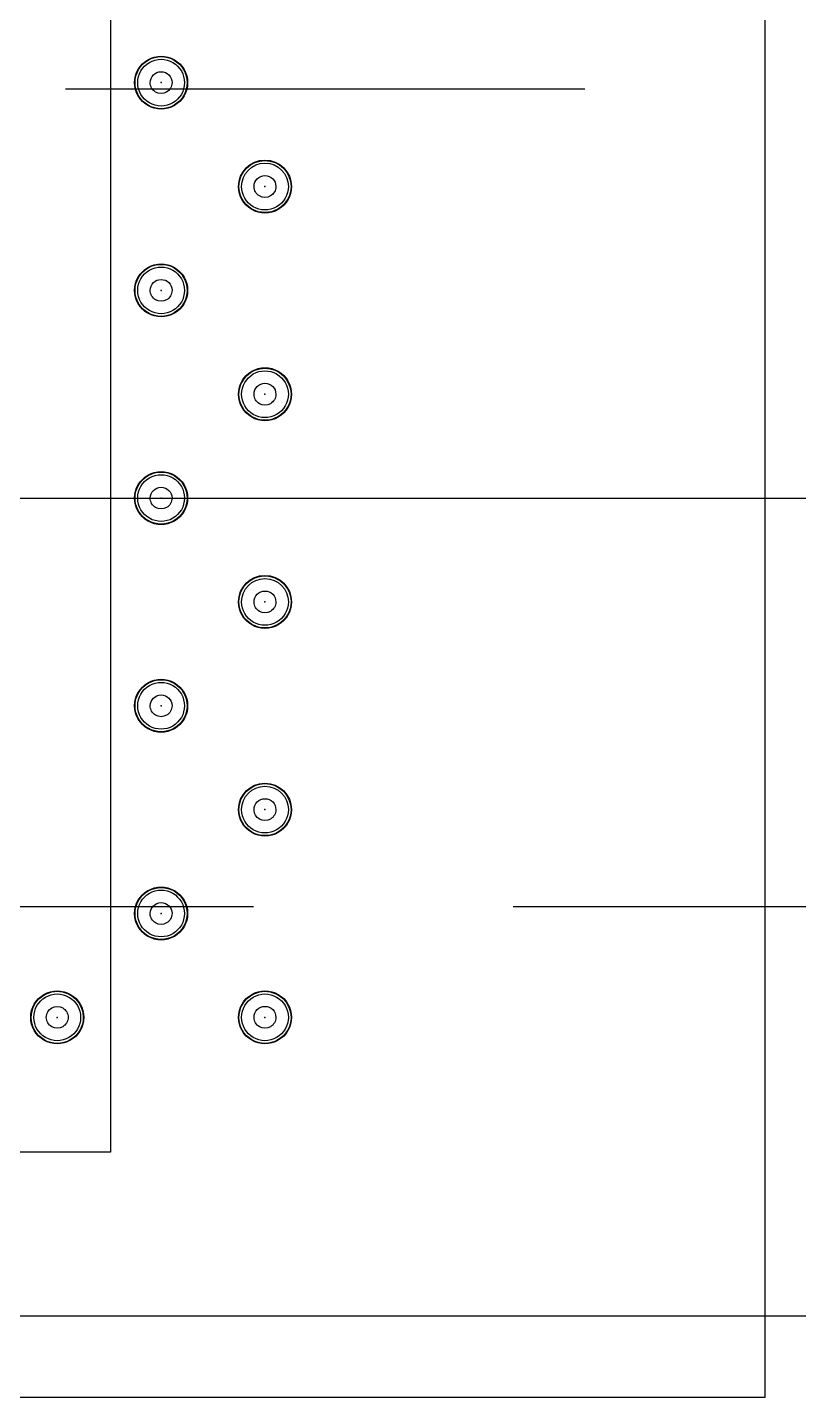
# Model space of a CAD drawing. Header units: millimetres. Extents: x 24815 to 37444, y -10619 to 6020.
# Drawn here: x 34929.9 to 34939.33, y 343.01 to 359.77 of the extents above; entities that cross this region are included whole.
import ezdxf

# ---------------------------------------------------------------- set-up
doc = ezdxf.new("R2010")
doc.units = ezdxf.units.MM
doc.linetypes.add('CENTER2', pattern=[28.575, 19.05, -3.175, 3.175, -3.175])
doc.linetypes.add('HIDDENX2', pattern=[19.05, 12.7, -6.35])

# ---------------------------------------------------------------- blocks, each defined once
blk = doc.blocks.new('A$C1A2F53D2')
at = {"color": 4}
for p, q in [((-11, 15), (67, 15)), ((67, 15), (67, -15)), ((48, 7), (64, 7)), ((64, 7), (64, -7))]:
    blk.add_line(p, q, dxfattribs=at)
blk = doc.blocks.new('A$C3CC6408C')
at = {"color": 2}
blk.add_line((-225.223, -39.4), (-205.724, -39.4), dxfattribs=at)
blk.add_line((-225.223, -39.4), (-205.724, -39.4), dxfattribs=at)
at = {"color": 2, "extrusion": (0, 0, -1)}
for centre, major_axis, start_param, end_param in [((-207.854, -34.32), (-0.229, 0.229), 5.497787, 8.63938), ((-207.854, -34.32), (-0.229, 0.229), 5.497787, 8.63938), ((-207.854, -34.32), (-0.225, 0.225), 5.497787, 8.63938), ((-207.854, -34.32), (-0.225, 0.225), 5.497787, 8.63938), ((-207.854, -34.32), (-0.202, 0.202), 5.497787, 8.63938), ((-207.854, -34.32), (-0.202, 0.202), 5.497787, 8.63938), ((-207.854, -34.32), (-0.202, 0.202), 5.497787, 8.63938), ((-207.854, -34.32), (-0.202, 0.202), 5.497787, 8.63938), ((-207.854, -34.32), (-0.202, 0.202), 5.497787, 8.63938), ((-207.854, -34.32), (-0.202, 0.202), 5.497787, 8.63938), ((-207.854, -34.32), (-0.202, 0.202), 5.497787, 8.63938), ((-207.854, -34.32), (-0.202, 0.202), 5.497787, 8.63938), ((-207.854, -34.32), (-0.202, 0.202), 5.497787, 8.63938), ((-207.854, -34.32), (-0.202, 0.202), 5.497787, 8.63938), ((-207.854, -34.32), (-0.202, 0.202), 5.497787, 8.63938), ((-207.854, -34.32), (0.229, 0.229), 0.785398, 3.926991), ((-207.854, -34.32), (0.229, 0.229), 0.785398, 3.926991), ((-207.854, -34.32), (0.225, 0.225), 0.785398, 3.926991), ((-207.854, -34.32), (0.225, 0.225), 0.785398, 3.926991), ((-207.854, -34.32), (0.202, 0.202), 0.785398, 3.926991), ((-207.854, -34.32), (0.202, 0.202), 0.785398, 3.926991), ((-207.854, -34.32), (0.202, 0.202), 0.785398, 3.926991), ((-207.854, -34.32), (0.202, 0.202), 0.785398, 3.926991), ((-207.854, -34.32), (0.202, 0.202), 0.785398, 3.926991), ((-207.854, -34.32), (0.202, 0.202), 0.785398, 3.926991), ((-207.854, -34.32), (0.202, 0.202), 0.785398, 3.926991), ((-207.854, -34.32), (0.202, 0.202), 0.785398, 3.926991), ((-207.854, -34.32), (0.202, 0.202), 0.785398, 3.926991), ((-207.854, -34.32), (0.202, 0.202), 0.785398, 3.926991), ((-207.854, -34.32), (0.202, 0.202), 0.785398, 3.926991), ((-207.854, -34.32), (0.0943, 0.0943), 3.926991, 7.068583), ((-207.854, -34.32), (0.0943, 0.0943), 3.926991, 7.068583), ((-207.854, -34.32), (0.0943, 0.0943), 0.785398, 3.926991), ((-207.854, -34.32), (0.0943, 0.0943), 0.785398, 3.926991), ((-206.584, -35.59), (0.229, 0.229), 3.926991, 7.068583), ((-206.584, -35.59), (0.229, 0.229), 3.926991, 7.068583), ((-206.584, -35.59), (0.225, 0.225), 3.926991, 7.068583), ((-206.584, -35.59), (0.225, 0.225), 3.926991, 7.068583), ((-206.584, -35.59), (0.202, 0.202), 3.926991, 7.068583), ((-206.584, -35.59), (0.202, 0.202), 3.926991, 7.068583), ((-206.584, -35.59), (0.202, 0.202), 3.926991, 7.068583), ((-206.584, -35.59), (0.202, 0.202), 3.926991, 7.068583), ((-206.584, -35.59), (0.202, 0.202), 3.926991, 7.068583), ((-206.584, -35.59), (0.202, 0.202), 3.926991, 7.068583), ((-206.584, -35.59), (0.202, 0.202), 3.926991, 7.068583), ((-206.584, -35.59), (0.202, 0.202), 3.926991, 7.068583), ((-206.584, -35.59), (0.202, 0.202), 3.926991, 7.068583), ((-206.584, -35.59), (0.202, 0.202), 3.926991, 7.068583), ((-206.584, -35.59), (0.202, 0.202), 3.926991, 7.068583), ((-206.584, -35.59), (0.0943, 0.0943), 3.926991, 7.068583), ((-206.584, -35.59), (0.0943, 0.0943), 3.926991, 7.068583), ((-206.584, -35.59), (-0.229, 0.229), 2.356194, 5.497787), ((-206.584, -35.59), (-0.229, 0.229), 2.356194, 5.497787), ((-206.584, -35.59), (-0.225, 0.225), 2.356194, 5.497787), ((-206.584, -35.59), (-0.225, 0.225), 2.356194, 5.497787), ((-206.584, -35.59), (-0.202, 0.202), 2.356194, 5.497787), ((-206.584, -35.59), (-0.202, 0.202), 2.356194, 5.497787), ((-206.584, -35.59), (-0.202, 0.202), 2.356194, 5.497787), ((-206.584, -35.59), (-0.202, 0.202), 2.356194, 5.497787), ((-206.584, -35.59), (-0.202, 0.202), 2.356194, 5.497787), ((-206.584, -35.59), (-0.202, 0.202), 2.356194, 5.497787), ((-206.584, -35.59), (-0.202, 0.202), 2.356194, 5.497787), ((-206.584, -35.59), (-0.202, 0.202), 2.356194, 5.497787), ((-206.584, -35.59), (-0.202, 0.202), 2.356194, 5.497787), ((-206.584, -35.59), (-0.202, 0.202), 2.356194, 5.497787), ((-206.584, -35.59), (-0.202, 0.202), 2.356194, 5.497787), ((-206.584, -35.59), (0.0943, 0.0943), 0.785398, 3.926991), ((-206.584, -35.59), (0.0943, 0.0943), 0.785398, 3.926991), ((-207.854, -36.86), (-0.229, 0.229), 5.497787, 8.63938), ((-207.854, -36.86), (-0.229, 0.229), 5.497787, 8.63938), ((-207.854, -36.86), (-0.225, 0.225), 5.497787, 8.63938), ((-207.854, -36.86), (-0.225, 0.225), 5.497787, 8.63938), ((-207.854, -36.86), (-0.202, 0.202), 5.497787, 8.63938), ((-207.854, -36.86), (-0.202, 0.202), 5.497787, 8.63938), ((-207.854, -36.86), (-0.202, 0.202), 5.497787, 8.63938), ((-207.854, -36.86), (-0.202, 0.202), 5.497787, 8.63938), ((-207.854, -36.86), (-0.202, 0.202), 5.497787, 8.63938), ((-207.854, -36.86), (-0.202, 0.202), 5.497787, 8.63938), ((-207.854, -36.86), (-0.202, 0.202), 5.497787, 8.63938), ((-207.854, -36.86), (-0.202, 0.202), 5.497787, 8.63938), ((-207.854, -36.86), (-0.202, 0.202), 5.497787, 8.63938), ((-207.854, -36.86), (-0.202, 0.202), 5.497787, 8.63938), ((-207.854, -36.86), (-0.202, 0.202), 5.497787, 8.63938), ((-207.854, -36.86), (-0.229, 0.229), 2.356194, 5.497787), ((-207.854, -36.86), (-0.229, 0.229), 2.356194, 5.497787), ((-207.854, -36.86), (0.225, 0.225), 0.785398, 3.926991), ((-207.854, -36.86), (0.225, 0.225), 0.785398, 3.926991), ((-207.854, -36.86), (-0.202, 0.202), 2.356194, 5.497787), ((-207.854, -36.86), (-0.202, 0.202), 2.356194, 5.497787), ((-207.854, -36.86), (-0.202, 0.202), 2.356194, 5.497787), ((-207.854, -36.86), (-0.202, 0.202), 2.356194, 5.497787), ((-207.854, -36.86), (-0.202, 0.202), 2.356194, 5.497787), ((-207.854, -36.86), (-0.202, 0.202), 2.356194, 5.497787), ((-207.854, -36.86), (-0.202, 0.202), 2.356194, 5.497787), ((-207.854, -36.86), (-0.202, 0.202), 2.356194, 5.497787), ((-207.854, -36.86), (-0.202, 0.202), 2.356194, 5.497787), ((-207.854, -36.86), (-0.202, 0.202), 2.356194, 5.497787), ((-207.854, -36.86), (-0.202, 0.202), 2.356194, 5.497787), ((-207.854, -36.86), (0.0943, 0.0943), 3.926991, 7.068583), ((-207.854, -36.86), (0.0943, 0.0943), 3.926991, 7.068583), ((-207.854, -36.86), (0.0943, 0.0943), 0.785398, 3.926991), ((-207.854, -36.86), (0.0943, 0.0943), 0.785398, 3.926991), ((-206.584, -38.13), (-0.229, 0.229), 5.497787, 8.63938), ((-206.584, -38.13), (-0.229, 0.229), 5.497787, 8.63938), ((-206.584, -38.13), (0.225, 0.225), 3.926991, 7.068583), ((-206.584, -38.13), (0.225, 0.225), 3.926991, 7.068583), ((-206.584, -38.13), (-0.202, 0.202), 5.497787, 8.63938), ((-206.584, -38.13), (-0.202, 0.202), 5.497787, 8.63938), ((-206.584, -38.13), (-0.202, 0.202), 5.497787, 8.63938), ((-206.584, -38.13), (-0.202, 0.202), 5.497787, 8.63938), ((-206.584, -38.13), (-0.202, 0.202), 5.497787, 8.63938), ((-206.584, -38.13), (-0.202, 0.202), 5.497787, 8.63938), ((-206.584, -38.13), (-0.202, 0.202), 5.497787, 8.63938), ((-206.584, -38.13), (-0.202, 0.202), 5.497787, 8.63938), ((-206.584, -38.13), (-0.202, 0.202), 5.497787, 8.63938), ((-206.584, -38.13), (-0.202, 0.202), 5.497787, 8.63938), ((-206.584, -38.13), (-0.202, 0.202), 5.497787, 8.63938), ((-206.584, -38.13), (0.0943, 0.0943), 3.926991, 7.068583), ((-206.584, -38.13), (0.0943, 0.0943), 3.926991, 7.068583), ((-206.584, -38.13), (0.229, 0.229), 0.785398, 3.926991), ((-206.584, -38.13), (0.229, 0.229), 0.785398, 3.926991), ((-206.584, -38.13), (-0.225, 0.225), 2.356194, 5.497787), ((-206.584, -38.13), (-0.225, 0.225), 2.356194, 5.497787), ((-206.584, -38.13), (-0.202, 0.202), 2.356194, 5.497787), ((-206.584, -38.13), (-0.202, 0.202), 2.356194, 5.497787), ((-206.584, -38.13), (-0.202, 0.202), 2.356194, 5.497787), ((-206.584, -38.13), (-0.202, 0.202), 2.356194, 5.497787), ((-206.584, -38.13), (-0.202, 0.202), 2.356194, 5.497787), ((-206.584, -38.13), (-0.202, 0.202), 2.356194, 5.497787), ((-206.584, -38.13), (-0.202, 0.202), 2.356194, 5.497787), ((-206.584, -38.13), (-0.202, 0.202), 2.356194, 5.497787), ((-206.584, -38.13), (-0.202, 0.202), 2.356194, 5.497787), ((-206.584, -38.13), (-0.202, 0.202), 2.356194, 5.497787), ((-206.584, -38.13), (-0.202, 0.202), 2.356194, 5.497787), ((-206.584, -38.13), (0.0943, 0.0943), 0.785398, 3.926991), ((-206.584, -38.13), (0.0943, 0.0943), 0.785398, 3.926991), ((-207.854, -39.4), (-0.229, 0.229), 5.497787, 8.63938), ((-207.854, -39.4), (-0.229, 0.229), 5.497787, 8.63938), ((-207.854, -39.4), (-0.225, 0.225), 5.497787, 8.63938), ((-207.854, -39.4), (-0.225, 0.225), 5.497787, 8.63938), ((-207.854, -39.4), (-0.202, 0.202), 5.497787, 8.63938), ((-207.854, -39.4), (-0.202, 0.202), 5.497787, 8.63938), ((-207.854, -39.4), (-0.202, 0.202), 5.497787, 8.63938), ((-207.854, -39.4), (-0.202, 0.202), 5.497787, 8.63938), ((-207.854, -39.4), (-0.202, 0.202), 5.497787, 8.63938), ((-207.854, -39.4), (-0.202, 0.202), 5.497787, 8.63938), ((-207.854, -39.4), (-0.202, 0.202), 5.497787, 8.63938), ((-207.854, -39.4), (-0.202, 0.202), 5.497787, 8.63938), ((-207.854, -39.4), (-0.202, 0.202), 5.497787, 8.63938), ((-207.854, -39.4), (-0.202, 0.202), 5.497787, 8.63938), ((-207.854, -39.4), (-0.202, 0.202), 5.497787, 8.63938), ((-207.854, -39.4), (0.0943, 0.0943), 3.926991, 7.068583), ((-207.854, -39.4), (0.0943, 0.0943), 3.926991, 7.068583), ((-207.854, -39.4), (0.229, 0.229), 0.785398, 3.926991), ((-207.854, -39.4), (0.229, 0.229), 0.785398, 3.926991), ((-207.854, -39.4), (0.225, 0.225), 0.785398, 3.926991), ((-207.854, -39.4), (0.225, 0.225), 0.785398, 3.926991), ((-207.854, -39.4), (0.202, 0.202), 0.785398, 3.926991), ((-207.854, -39.4), (0.202, 0.202), 0.785398, 3.926991), ((-207.854, -39.4), (0.202, 0.202), 0.785398, 3.926991), ((-207.854, -39.4), (0.202, 0.202), 0.785398, 3.926991), ((-207.854, -39.4), (0.202, 0.202), 0.785398, 3.926991), ((-207.854, -39.4), (0.202, 0.202), 0.785398, 3.926991), ((-207.854, -39.4), (0.202, 0.202), 0.785398, 3.926991), ((-207.854, -39.4), (0.202, 0.202), 0.785398, 3.926991), ((-207.854, -39.4), (0.202, 0.202), 0.785398, 3.926991), ((-207.854, -39.4), (0.202, 0.202), 0.785398, 3.926991), ((-207.854, -39.4), (0.202, 0.202), 0.785398, 3.926991), ((-207.854, -39.4), (0.0943, 0.0943), 0.785398, 3.926991), ((-207.854, -39.4), (0.0943, 0.0943), 0.785398, 3.926991), ((-206.584, -40.67), (0.229, 0.229), 3.926991, 7.068583), ((-206.584, -40.67), (0.229, 0.229), 3.926991, 7.068583), ((-206.584, -40.67), (-0.225, 0.225), 5.497787, 8.63938), ((-206.584, -40.67), (-0.225, 0.225), 5.497787, 8.63938), ((-206.584, -40.67), (0.202, 0.202), 3.926991, 7.068583), ((-206.584, -40.67), (0.202, 0.202), 3.926991, 7.068583), ((-206.584, -40.67), (0.202, 0.202), 3.926991, 7.068583), ((-206.584, -40.67), (0.202, 0.202), 3.926991, 7.068583), ((-206.584, -40.67), (0.202, 0.202), 3.926991, 7.068583), ((-206.584, -40.67), (0.202, 0.202), 3.926991, 7.068583), ((-206.584, -40.67), (0.202, 0.202), 3.926991, 7.068583), ((-206.584, -40.67), (0.202, 0.202), 3.926991, 7.068583), ((-206.584, -40.67), (0.202, 0.202), 3.926991, 7.068583), ((-206.584, -40.67), (0.202, 0.202), 3.926991, 7.068583), ((-206.584, -40.67), (0.202, 0.202), 3.926991, 7.068583), ((-206.584, -40.67), (0.0943, 0.0943), 3.926991, 7.068583), ((-206.584, -40.67), (0.0943, 0.0943), 3.926991, 7.068583), ((-206.584, -40.67), (0.229, 0.229), 0.785398, 3.926991), ((-206.584, -40.67), (0.229, 0.229), 0.785398, 3.926991), ((-206.584, -40.67), (-0.225, 0.225), 2.356194, 5.497787), ((-206.584, -40.67), (-0.225, 0.225), 2.356194, 5.497787), ((-206.584, -40.67), (-0.202, 0.202), 2.356194, 5.497787), ((-206.584, -40.67), (-0.202, 0.202), 2.356194, 5.497787), ((-206.584, -40.67), (-0.202, 0.202), 2.356194, 5.497787), ((-206.584, -40.67), (-0.202, 0.202), 2.356194, 5.497787), ((-206.584, -40.67), (-0.202, 0.202), 2.356194, 5.497787), ((-206.584, -40.67), (-0.202, 0.202), 2.356194, 5.497787), ((-206.584, -40.67), (-0.202, 0.202), 2.356194, 5.497787), ((-206.584, -40.67), (-0.202, 0.202), 2.356194, 5.497787), ((-206.584, -40.67), (-0.202, 0.202), 2.356194, 5.497787), ((-206.584, -40.67), (-0.202, 0.202), 2.356194, 5.497787), ((-206.584, -40.67), (-0.202, 0.202), 2.356194, 5.497787), ((-206.584, -40.67), (0.0943, 0.0943), 0.785398, 3.926991), ((-206.584, -40.67), (0.0943, 0.0943), 0.785398, 3.926991), ((-207.854, -41.94), (-0.229, 0.229), 5.497787, 8.63938), ((-207.854, -41.94), (-0.229, 0.229), 5.497787, 8.63938), ((-207.854, -41.94), (-0.225, 0.225), 5.497787, 8.63938), ((-207.854, -41.94), (-0.225, 0.225), 5.497787, 8.63938), ((-207.854, -41.94), (-0.202, 0.202), 5.497787, 8.63938), ((-207.854, -41.94), (-0.202, 0.202), 5.497787, 8.63938), ((-207.854, -41.94), (-0.202, 0.202), 5.497787, 8.63938), ((-207.854, -41.94), (-0.202, 0.202), 5.497787, 8.63938), ((-207.854, -41.94), (-0.202, 0.202), 5.497787, 8.63938), ((-207.854, -41.94), (-0.202, 0.202), 5.497787, 8.63938), ((-207.854, -41.94), (-0.202, 0.202), 5.497787, 8.63938), ((-207.854, -41.94), (-0.202, 0.202), 5.497787, 8.63938), ((-207.854, -41.94), (-0.202, 0.202), 5.497787, 8.63938), ((-207.854, -41.94), (-0.202, 0.202), 5.497787, 8.63938), ((-207.854, -41.94), (-0.202, 0.202), 5.497787, 8.63938), ((-207.854, -41.94), (0.0943, 0.0943), 3.926991, 7.068583), ((-207.854, -41.94), (0.0943, 0.0943), 3.926991, 7.068583), ((-207.854, -41.94), (-0.229, 0.229), 2.356194, 5.497787), ((-207.854, -41.94), (-0.229, 0.229), 2.356194, 5.497787), ((-207.854, -41.94), (0.225, 0.225), 0.785398, 3.926991), ((-207.854, -41.94), (0.225, 0.225), 0.785398, 3.926991), ((-207.854, -41.94), (-0.202, 0.202), 2.356194, 5.497787), ((-207.854, -41.94), (-0.202, 0.202), 2.356194, 5.497787), ((-207.854, -41.94), (-0.202, 0.202), 2.356194, 5.497787), ((-207.854, -41.94), (-0.202, 0.202), 2.356194, 5.497787), ((-207.854, -41.94), (-0.202, 0.202), 2.356194, 5.497787), ((-207.854, -41.94), (-0.202, 0.202), 2.356194, 5.497787), ((-207.854, -41.94), (-0.202, 0.202), 2.356194, 5.497787), ((-207.854, -41.94), (-0.202, 0.202), 2.356194, 5.497787), ((-207.854, -41.94), (-0.202, 0.202), 2.356194, 5.497787), ((-207.854, -41.94), (-0.202, 0.202), 2.356194, 5.497787), ((-207.854, -41.94), (-0.202, 0.202), 2.356194, 5.497787), ((-207.854, -41.94), (0.0943, 0.0943), 0.785398, 3.926991), ((-207.854, -41.94), (0.0943, 0.0943), 0.785398, 3.926991), ((-206.584, -43.21), (0.229, 0.229), 3.926991, 7.068583), ((-206.584, -43.21), (0.229, 0.229), 3.926991, 7.068583), ((-206.584, -43.21), (0.225, 0.225), 3.926991, 7.068583), ((-206.584, -43.21), (0.225, 0.225), 3.926991, 7.068583), ((-206.584, -43.21), (0.202, 0.202), 3.926991, 7.068583), ((-206.584, -43.21), (0.202, 0.202), 3.926991, 7.068583), ((-206.584, -43.21), (0.202, 0.202), 3.926991, 7.068583), ((-206.584, -43.21), (0.202, 0.202), 3.926991, 7.068583), ((-206.584, -43.21), (0.202, 0.202), 3.926991, 7.068583), ((-206.584, -43.21), (0.202, 0.202), 3.926991, 7.068583), ((-206.584, -43.21), (0.202, 0.202), 3.926991, 7.068583), ((-206.584, -43.21), (0.202, 0.202), 3.926991, 7.068583), ((-206.584, -43.21), (0.202, 0.202), 3.926991, 7.068583), ((-206.584, -43.21), (0.202, 0.202), 3.926991, 7.068583), ((-206.584, -43.21), (0.202, 0.202), 3.926991, 7.068583), ((-206.584, -43.21), (-0.229, 0.229), 2.356194, 5.497787), ((-206.584, -43.21), (-0.229, 0.229), 2.356194, 5.497787), ((-206.584, -43.21), (-0.225, 0.225), 2.356194, 5.497787), ((-206.584, -43.21), (-0.225, 0.225), 2.356194, 5.497787), ((-206.584, -43.21), (-0.202, 0.202), 2.356194, 5.497787), ((-206.584, -43.21), (-0.202, 0.202), 2.356194, 5.497787), ((-206.584, -43.21), (-0.202, 0.202), 2.356194, 5.497787), ((-206.584, -43.21), (-0.202, 0.202), 2.356194, 5.497787), ((-206.584, -43.21), (-0.202, 0.202), 2.356194, 5.497787), ((-206.584, -43.21), (-0.202, 0.202), 2.356194, 5.497787), ((-206.584, -43.21), (-0.202, 0.202), 2.356194, 5.497787), ((-206.584, -43.21), (-0.202, 0.202), 2.356194, 5.497787), ((-206.584, -43.21), (-0.202, 0.202), 2.356194, 5.497787), ((-206.584, -43.21), (-0.202, 0.202), 2.356194, 5.497787), ((-206.584, -43.21), (-0.202, 0.202), 2.356194, 5.497787), ((-206.584, -43.21), (0.0943, 0.0943), 3.926991, 7.068583), ((-206.584, -43.21), (0.0943, 0.0943), 3.926991, 7.068583), ((-206.584, -43.21), (0.0943, 0.0943), 0.785398, 3.926991), ((-206.584, -43.21), (0.0943, 0.0943), 0.785398, 3.926991), ((-207.854, -44.48), (-0.229, 0.229), 5.497787, 8.63938), ((-207.854, -44.48), (-0.229, 0.229), 5.497787, 8.63938), ((-207.854, -44.48), (-0.225, 0.225), 5.497787, 8.63938), ((-207.854, -44.48), (-0.225, 0.225), 5.497787, 8.63938), ((-207.854, -44.48), (-0.202, 0.202), 5.497787, 8.63938), ((-207.854, -44.48), (-0.202, 0.202), 5.497787, 8.63938), ((-207.854, -44.48), (-0.202, 0.202), 5.497787, 8.63938), ((-207.854, -44.48), (-0.202, 0.202), 5.497787, 8.63938), ((-207.854, -44.48), (-0.202, 0.202), 5.497787, 8.63938), ((-207.854, -44.48), (-0.202, 0.202), 5.497787, 8.63938), ((-207.854, -44.48), (-0.202, 0.202), 5.497787, 8.63938), ((-207.854, -44.48), (-0.202, 0.202), 5.497787, 8.63938), ((-207.854, -44.48), (-0.202, 0.202), 5.497787, 8.63938), ((-207.854, -44.48), (-0.202, 0.202), 5.497787, 8.63938), ((-207.854, -44.48), (-0.202, 0.202), 5.497787, 8.63938), ((-207.854, -44.48), (0.0943, 0.0943), 3.926991, 7.068583), ((-207.854, -44.48), (0.0943, 0.0943), 3.926991, 7.068583), ((-207.854, -44.48), (0.229, 0.229), 0.785398, 3.926991), ((-207.854, -44.48), (0.229, 0.229), 0.785398, 3.926991), ((-207.854, -44.48), (0.225, 0.225), 0.785398, 3.926991), ((-207.854, -44.48), (0.225, 0.225), 0.785398, 3.926991), ((-207.854, -44.48), (0.202, 0.202), 0.785398, 3.926991), ((-207.854, -44.48), (0.202, 0.202), 0.785398, 3.926991), ((-207.854, -44.48), (0.202, 0.202), 0.785398, 3.926991), ((-207.854, -44.48), (0.202, 0.202), 0.785398, 3.926991), ((-207.854, -44.48), (0.202, 0.202), 0.785398, 3.926991), ((-207.854, -44.48), (0.202, 0.202), 0.785398, 3.926991), ((-207.854, -44.48), (0.202, 0.202), 0.785398, 3.926991), ((-207.854, -44.48), (0.202, 0.202), 0.785398, 3.926991), ((-207.854, -44.48), (0.202, 0.202), 0.785398, 3.926991), ((-207.854, -44.48), (0.202, 0.202), 0.785398, 3.926991), ((-207.854, -44.48), (0.202, 0.202), 0.785398, 3.926991), ((-207.854, -44.48), (0.0943, 0.0943), 0.785398, 3.926991), ((-207.854, -44.48), (0.0943, 0.0943), 0.785398, 3.926991), ((-209.124, -45.75), (-0.229, 0.229), 5.497787, 8.63938), ((-209.124, -45.75), (-0.229, 0.229), 5.497787, 8.63938), ((-209.124, -45.75), (0.225, 0.225), 3.926991, 7.068583), ((-209.124, -45.75), (0.225, 0.225), 3.926991, 7.068583), ((-209.124, -45.75), (-0.202, 0.202), 5.497787, 8.63938), ((-209.124, -45.75), (-0.202, 0.202), 5.497787, 8.63938), ((-209.124, -45.75), (-0.202, 0.202), 5.497787, 8.63938), ((-209.124, -45.75), (-0.202, 0.202), 5.497787, 8.63938), ((-209.124, -45.75), (-0.202, 0.202), 5.497787, 8.63938), ((-209.124, -45.75), (-0.202, 0.202), 5.497787, 8.63938), ((-209.124, -45.75), (-0.202, 0.202), 5.497787, 8.63938), ((-209.124, -45.75), (-0.202, 0.202), 5.497787, 8.63938), ((-209.124, -45.75), (-0.202, 0.202), 5.497787, 8.63938), ((-209.124, -45.75), (-0.202, 0.202), 5.497787, 8.63938), ((-209.124, -45.75), (-0.202, 0.202), 5.497787, 8.63938), ((-206.584, -45.75), (-0.229, 0.229), 5.497787, 8.63938), ((-206.584, -45.75), (-0.229, 0.229), 5.497787, 8.63938), ((-206.584, -45.75), (0.225, 0.225), 3.926991, 7.068583), ((-206.584, -45.75), (0.225, 0.225), 3.926991, 7.068583), ((-206.584, -45.75), (-0.202, 0.202), 5.497787, 8.63938), ((-206.584, -45.75), (-0.202, 0.202), 5.497787, 8.63938), ((-206.584, -45.75), (-0.202, 0.202), 5.497787, 8.63938), ((-206.584, -45.75), (-0.202, 0.202), 5.497787, 8.63938), ((-206.584, -45.75), (-0.202, 0.202), 5.497787, 8.63938), ((-206.584, -45.75), (-0.202, 0.202), 5.497787, 8.63938), ((-206.584, -45.75), (-0.202, 0.202), 5.497787, 8.63938), ((-206.584, -45.75), (-0.202, 0.202), 5.497787, 8.63938), ((-206.584, -45.75), (-0.202, 0.202), 5.497787, 8.63938), ((-206.584, -45.75), (-0.202, 0.202), 5.497787, 8.63938), ((-206.584, -45.75), (-0.202, 0.202), 5.497787, 8.63938), ((-209.124, -45.75), (-0.0943, 0.0943), 5.497787, 8.63938), ((-209.124, -45.75), (-0.0943, 0.0943), 5.497787, 8.63938), ((-206.584, -45.75), (0.0943, 0.0943), 3.926991, 7.068583), ((-206.584, -45.75), (0.0943, 0.0943), 3.926991, 7.068583), ((-209.124, -45.75), (0.229, 0.229), 0.785398, 3.926991), ((-209.124, -45.75), (0.229, 0.229), 0.785398, 3.926991), ((-209.124, -45.75), (0.225, 0.225), 0.785398, 3.926991), ((-209.124, -45.75), (0.225, 0.225), 0.785398, 3.926991), ((-209.124, -45.75), (0.202, 0.202), 0.785398, 3.926991), ((-209.124, -45.75), (0.202, 0.202), 0.785398, 3.926991), ((-209.124, -45.75), (0.202, 0.202), 0.785398, 3.926991), ((-209.124, -45.75), (0.202, 0.202), 0.785398, 3.926991), ((-209.124, -45.75), (0.202, 0.202), 0.785398, 3.926991), ((-209.124, -45.75), (0.202, 0.202), 0.785398, 3.926991), ((-209.124, -45.75), (0.202, 0.202), 0.785398, 3.926991), ((-209.124, -45.75), (0.202, 0.202), 0.785398, 3.926991), ((-209.124, -45.75), (0.202, 0.202), 0.785398, 3.926991), ((-209.124, -45.75), (0.202, 0.202), 0.785398, 3.926991), ((-209.124, -45.75), (0.202, 0.202), 0.785398, 3.926991), ((-209.124, -45.75), (0.0943, 0.0943), 0.785398, 3.926991), ((-209.124, -45.75), (0.0943, 0.0943), 0.785398, 3.926991), ((-206.584, -45.75), (0.229, 0.229), 0.785398, 3.926991), ((-206.584, -45.75), (0.229, 0.229), 0.785398, 3.926991), ((-206.584, -45.75), (-0.225, 0.225), 2.356194, 5.497787), ((-206.584, -45.75), (-0.225, 0.225), 2.356194, 5.497787), ((-206.584, -45.75), (-0.202, 0.202), 2.356194, 5.497787), ((-206.584, -45.75), (-0.202, 0.202), 2.356194, 5.497787), ((-206.584, -45.75), (-0.202, 0.202), 2.356194, 5.497787), ((-206.584, -45.75), (-0.202, 0.202), 2.356194, 5.497787), ((-206.584, -45.75), (-0.202, 0.202), 2.356194, 5.497787), ((-206.584, -45.75), (-0.202, 0.202), 2.356194, 5.497787), ((-206.584, -45.75), (-0.202, 0.202), 2.356194, 5.497787), ((-206.584, -45.75), (-0.202, 0.202), 2.356194, 5.497787), ((-206.584, -45.75), (-0.202, 0.202), 2.356194, 5.497787), ((-206.584, -45.75), (-0.202, 0.202), 2.356194, 5.497787), ((-206.584, -45.75), (-0.202, 0.202), 2.356194, 5.497787), ((-206.584, -45.75), (0.0943, 0.0943), 0.785398, 3.926991), ((-206.584, -45.75), (0.0943, 0.0943), 0.785398, 3.926991)]:
    blk.add_ellipse(centre, major_axis=major_axis, ratio=1, start_param=start_param, end_param=end_param, dxfattribs=at)
at = {"color": 2}
for p in [(-207.854, -34.32), (-206.584, -35.59), (-207.854, -36.86), (-206.584, -38.13), (-207.854, -39.4), (-206.584, -40.67), (-207.854, -41.94), (-206.584, -43.21), (-207.854, -44.48), (-209.124, -45.75), (-206.584, -45.75)]:
    blk.add_point(p, dxfattribs=at)
blk = doc.blocks.new('A$C5A2C6DAD')
at = {"linetype": 'HIDDENX2', "ltscale": 0.5}
for p, q in [((-12, -69.5), (-157.005, -69.5)), ((3, -79.5), (-147.005, -79.5))]:
    blk.add_line(p, q, dxfattribs=at)
at = {"color": 2, "linetype": 'CENTER2'}
blk.add_line((-152.005, -74.5), (0.118, -74.5), dxfattribs=at)
blk = doc.blocks.new('A$C43293707')
at = {"color": 1}
blk.add_lwpolyline([(-20.5, -10), (209.5, -10), (209.5, 10), (-20.5, 10)], close=True, dxfattribs=at)
blk = doc.blocks.new('A$C2A0E6E33')
for name, p in [('A$C5A2C6DAD', (197, 0)), ('A$C3CC6408C', (311.474, -35.1)), ('A$C43293707', (96, -74.5))]:
    blk.add_blockref(name, p)
at = {"rotation": 270}
blk.add_blockref('A$C1A2F53D2', (96, -18.5), dxfattribs=at)
blk = doc.blocks.new('A$C5DC13BC3')
blk.add_blockref('A$C2A0E6E33', (-347, -418.5))

msp = doc.modelspace()

# ---------------------------------------------------------------- block references
msp.add_blockref('A$C5DC13BC3', (35174.91675, 847.01411))

doc.saveas('drawing.dxf')
